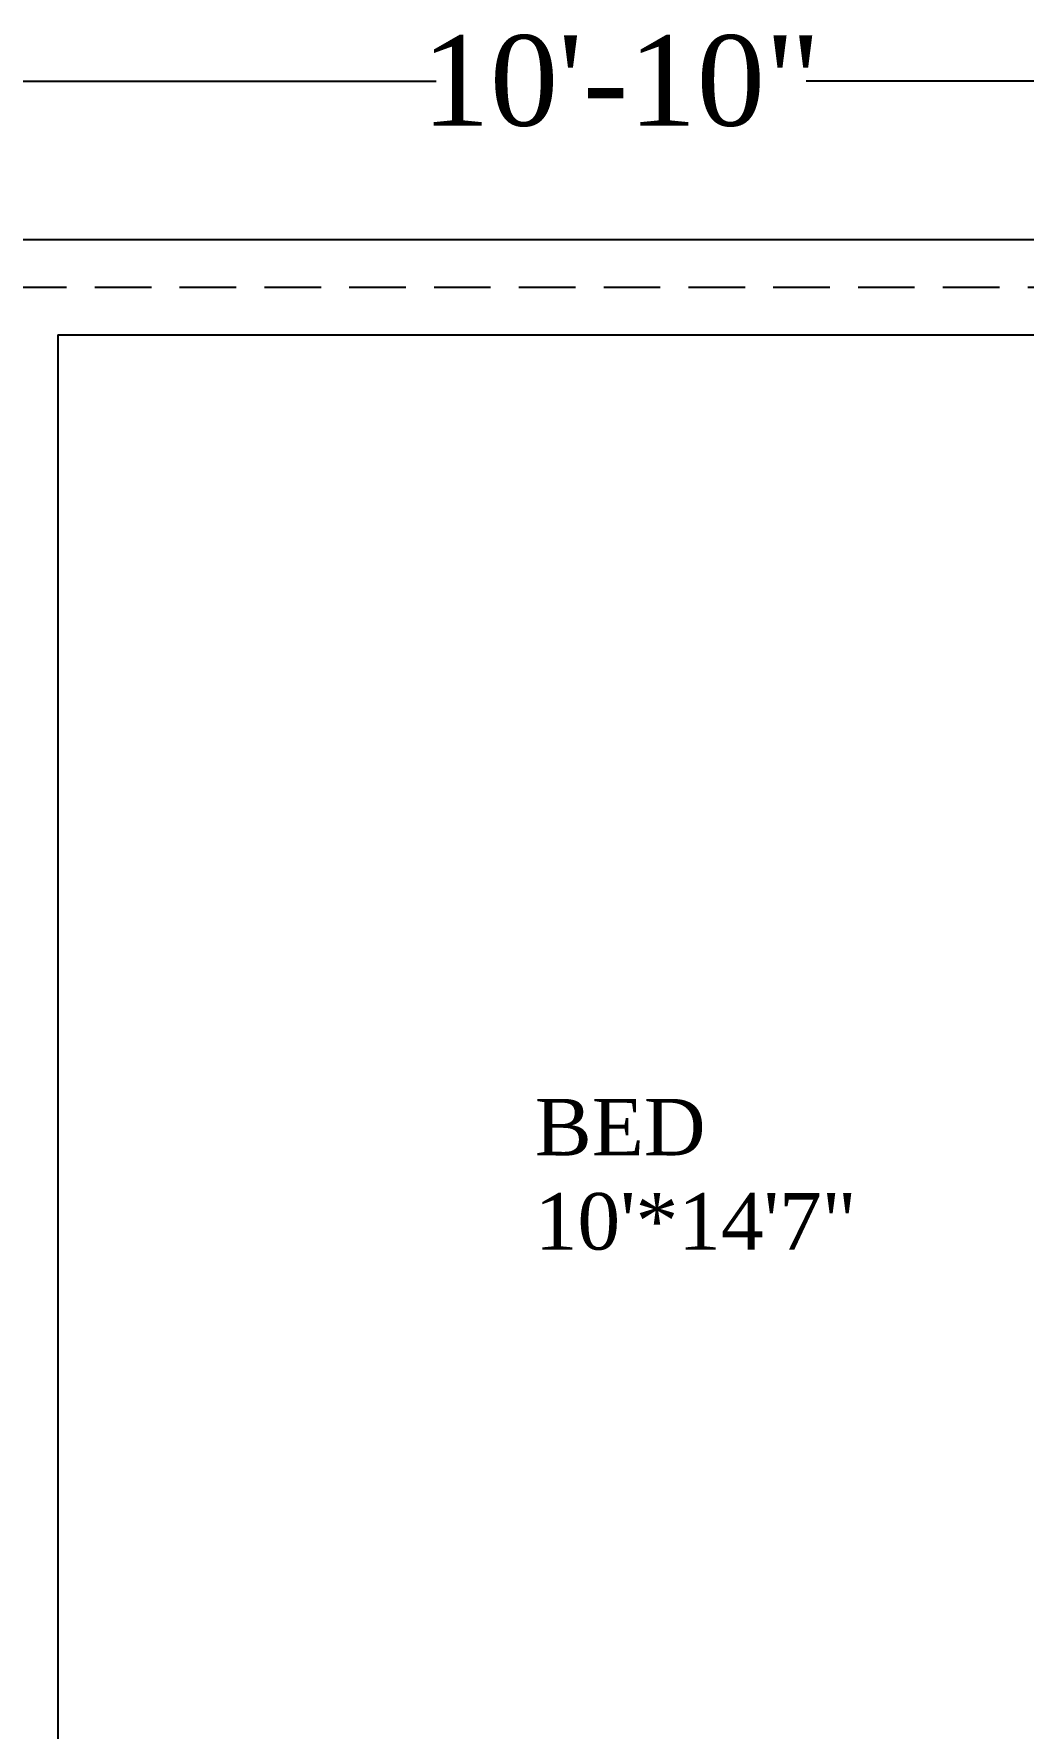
# Model space of a CAD drawing. Header units: inches. Extents: x 440 to 818, y -93 to 250.
# Drawn here: x 597.5 to 641.2, y 174.7 to 249.6 of the extents above; entities that cross this region are included whole.
import ezdxf

# ---------------------------------------------------------------- set-up
doc = ezdxf.new("R2010")
doc.units = ezdxf.units.IN
doc.header["$LTSCALE"] = 5
doc.header["$MEASUREMENT"] = 0
doc.linetypes.add('HIDDENX2', pattern=[0.75, 0.5, -0.25])
doc.layers.add('dot', color=1, linetype='Continuous')
doc.styles.get("Standard").update_dxf_attribs({"font": 'arial.ttf'})
doc.dimstyles.get("Standard").update_dxf_attribs({"dimtxt": 0.18, "dimasz": 0.18, "dimexe": 0.18, "dimexo": 0.0625, "dimgap": 0.09, "dimtad": 0, "dimtih": 1, "dimtoh": 1, "dimdec": 4, "dimzin": 0, "dimdsep": 46, "dimtxsty": 'Standard', "dimcen": 0.09, "dimadec": 0, "dimazin": 0, "dimtfac": 1, "dimtdec": 4, "dimtofl": 0, "dimtmove": 0, "dimatfit": 3, "dimfxl": 1, "dimtolj": 1, "dimtzin": 0, "dimarcsym": 0})

# ---------------------------------------------------------------- blocks, each defined once
blk = doc.blocks.new('*D52')
at = {"color": 0, "lineweight": -2, "transparency": 16777216}
for p, q in [((596.42, 238.473), (596.42, 247.704)), ((596.6, 247.524), (615.267, 247.524)), ((651.057, 247.524), (631.617, 247.524)), ((651.237, 238.473), (651.237, 247.704))]:
    blk.add_line(p, q, dxfattribs=at)
at = {"color": 0, "transparency": 16777216}
for points in [[(596.6, 247.554), (596.6, 247.494), (596.42, 247.524)], [(651.057, 247.554), (651.057, 247.494), (651.237, 247.524)]]:
    blk.add_solid(points, dxfattribs=at)
at = {"layer": 'Defpoints', "color": 0, "transparency": 16777216}
for p in [(651.237, 247.524), (596.42, 238.41), (651.237, 238.41)]:
    blk.add_point(p, dxfattribs=at)
at = {"color": 0, "transparency": 16777216, "insert": (623.442, 247.524), "char_height": 0.18, "attachment_point": 5}
blk.add_mtext('\\A1;{\\fTimes New Roman|b0|i0|c0|p18;\\H22.22222x;10\'-10"}', dxfattribs=at)

msp = doc.modelspace()

# ---------------------------------------------------------------- linework, layer by layer
for p, q in [((596.41991, 240.51841), (651.23677, 240.51841)), ((598.52825, 236.30172), (649.12843, 236.30172)), ((598.52825, 236.30172), (598.52825, 160.40147))]:
    msp.add_line(p, q)
at = {"layer": 'dot', "linetype": 'HIDDENX2'}
msp.add_line((596.41991, 238.41006), (651.23677, 238.41006), dxfattribs=at)

# ---------------------------------------------------------------- texts
at = {"insert": (619.62207, 202.5241), "char_height": 2.5, "attachment_point": 1}
msp.add_mtext('{\\fTimes New Roman|b0|i0|c0|p18;BED\\P10\'*14\'7"}', dxfattribs=at)

# ---------------------------------------------------------------- dimensions: what is measured, and where the dimension line sits
dim = msp.add_linear_dim(base=(651.23677, 247.52357), p1=(596.41991, 238.41006), p2=(651.23677, 238.41006), text='{\\fTimes New Roman|b0|i0|c0|p18;\\H22.22222x;10\'-10"}', dimstyle='Standard')
dim.commit()
dim.dimension.update_dxf_attribs({"geometry": '*D52', "text_midpoint": (623.44158, 247.52357), "dimtype": 160})

doc.saveas('drawing.dxf')
